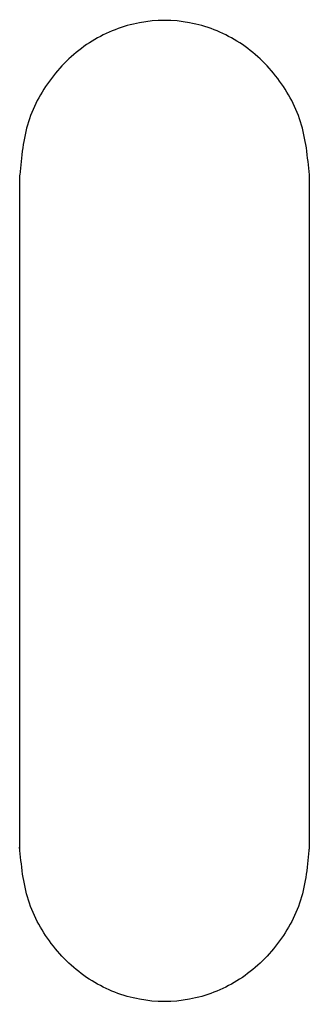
# Model space of a CAD drawing. Extents: x 68 to 90.7, y 72.1 to 149.1.
import ezdxf

# ---------------------------------------------------------------- set-up
doc = ezdxf.new("R2010")
doc.units = 0
doc.layers.add('Layer_1', color=7, linetype='CONTINUOUS')

msp = doc.modelspace()

# ---------------------------------------------------------------- linework, layer by layer
at = {"layer": 'Layer_1', "color": 7}
for points, knots in [([(90.680165, 136.911426), (90.54605, 138.321762), (90.281481, 141.103927), (88.214431, 144.805265), (85.163052, 147.578368), (81.356171, 149.061259), (77.305203, 149.061259), (73.498321, 147.578368), (70.446943, 144.805265), (68.379892, 141.103927), (68.115324, 138.321762), (67.981209, 136.911426)], [0, 0, 0, 0, 4.211545, 8.3081, 12.377716, 16.369258, 20.273137, 24.264679, 28.334295, 32.43085, 36.642395, 36.642395, 36.642395, 36.642395]), ([(67.977416, 136.877768), (67.977416, 124.498757), (67.977416, 107.559057), (67.977416, 89.967831), (67.977416, 84.755616), (67.977416, 84.104089)], [0, 0, 0, 0, 37.137033, 50.819098, 52.773679, 52.773679, 52.773679, 52.773679]), ([(90.673767, 136.877779), (90.673767, 124.476277), (90.673767, 107.531213), (90.673767, 89.94961), (90.673767, 84.76951), (90.673767, 84.132972)], [0, 0, 0, 0, 37.204508, 50.835192, 52.744807, 52.744807, 52.744807, 52.744807]), ([(90.674901, 84.297496), (90.540786, 82.88716), (90.276218, 80.104994), (88.209168, 76.403657), (85.157789, 73.630553), (81.350908, 72.147664), (77.299941, 72.147665), (73.493061, 73.630556), (70.441683, 76.403659), (68.374633, 80.104995), (68.110064, 82.88716), (67.975948, 84.297496)], [0, 0, 0, 0, 4.211545, 8.3081, 12.377716, 16.369257, 20.273135, 24.264676, 28.334291, 32.430845, 36.642389, 36.642389, 36.642389, 36.642389])]:
    msp.add_open_spline(points, degree=3, knots=knots, dxfattribs=at)

doc.saveas('drawing.dxf')
